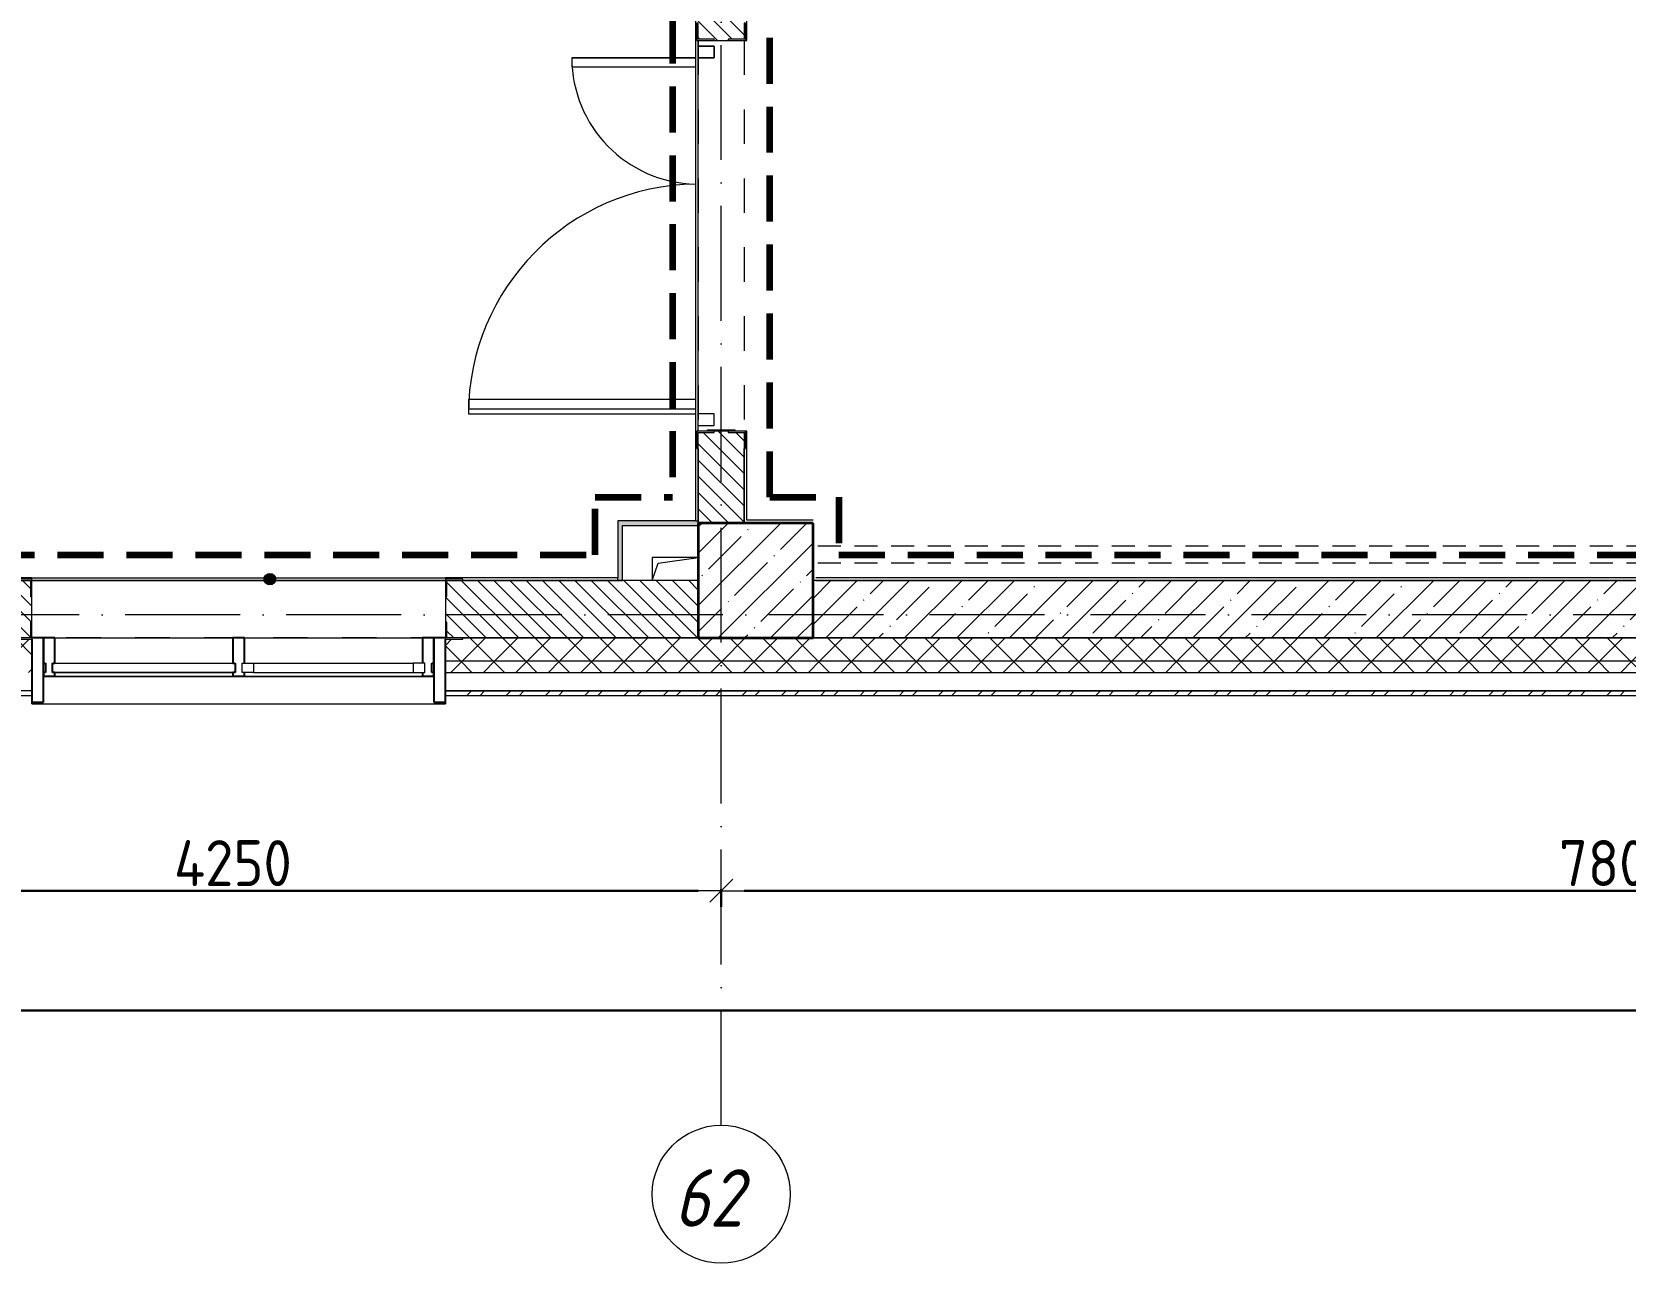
# Model space of a CAD drawing. Header units: millimetres. Extents: x -12989 to 629078, y -109036 to 555275.
# Drawn here: x 82630 to 89564, y -109036 to -103678 of the extents above; entities that cross this region are included whole.
import ezdxf

# ---------------------------------------------------------------- set-up
doc = ezdxf.new("R2010")
doc.units = ezdxf.units.MM
for name, pattern in [('200_ШТРИХ_ш1п0_6_', [160, 100, -60]), ('50_200_ШТРИХ_1Т_ш5_п1_п1_', [700, 500, -100, 0, -100]), ('Штрих короткий', [300, 150, -150]), ('Штриховая _2 мм - 1 мм_', [300, 200, -100])]:
    doc.linetypes.add(name, pattern=pattern)
for name, color, linetype, lineweight in [('4 -стяжа', 7, 'Continuous', 30), ('Двери', 7, 'Continuous', 9), ('Импосты витража', 7, 'Continuous', 9), ('Импосты витража-1', 7, 'Continuous', 25), ('Каркас_Импост', 7, 'Continuous', 13), ('Каркас_Импост-1', 7, 'Continuous', 9), ('Линии-1', 7, '200_ШТРИХ_ш1п0_6_', 9), ('Марки стен', 7, 'Continuous', 9), ('Несущие колонны', 7, 'Continuous', 9), ('Несущие колонны-1', 7, 'Continuous', 35), ('Обобщенные модели', 7, 'Continuous', 9), ('Общие ребра', 7, 'Continuous', 9), ('Окна', 7, 'Continuous', 9), ('Оси', 7, 'Continuous', 9), ('Оси-1', 7, 'Continuous', 20), ('Оси-2', 7, '50_200_ШТРИХ_1Т_ш5_п1_п1_', 9), ('Остекление-1', 7, 'Continuous', 9), ('Перемычка-1', 7, 'Штрих короткий', 9), ('Размеры', 7, 'Continuous', 15), ('Стены', 7, 'Continuous', 9), ('Стены-1', 7, 'Continuous', 13), ('Штриховка разреза-1', 7, 'Continuous', 9), ('Элементы узлов', 7, 'Continuous', 9)]:
    doc.layers.add(name, color=color, linetype=linetype, lineweight=lineweight)
doc.layers.add('СТ-1_1', color=7, linetype='Штриховая _2 мм - 1 мм_', lineweight=90, true_color=0x888888)
doc.layers.add('Штриховка разреза-3', color=7, linetype='Continuous', lineweight=9, true_color=0x0080ff)
doc.layers.get('4 -стяжа').off()
doc.styles.add('ISOCPEUR_I_1', font='isocpeui.ttf', dxfattribs={"width": 0.85, "height": 2.5})
doc.styles.add('СПДС', font='isocpeur.ttf', dxfattribs={"width": 0.9})
doc.dimstyles.new('Размера А3', dxfattribs={"dimtxt": 200, "dimasz": 100, "dimexe": 70, "dimexo": 100, "dimgap": 20, "dimtad": 1, "dimdec": 0, "dimrnd": 10, "dimzin": 0, "dimdsep": 46, "dimtxsty": 'СПДС', "dimblk": 'ARROWHEAD_6', "dimcen": 1, "dimclrd": 256, "dimclre": 256, "dimclrt": 256, "dimazin": 0, "dimtfac": 1, "dimtdec": 0, "dimtmove": 2, "dimatfit": 3, "dimfxl": 1, "dimtolj": 1, "dimtzin": 0, "dimarcsym": 0})
pattern_1 = [(135, (0, 0), (-35.35534, -35.35534), [])]
pattern_2 = [(45, (0, 0), (-70.71068, 70.71068), []), (135, (0, 0), (-70.71068, -70.71068), [])]

# ---------------------------------------------------------------- blocks, each defined once
blk = doc.blocks.new('Ось сетки - Круг_Ø6_00__ISO-2_5_0_9K_-16731441-АИ2_02_План отделки стен 2-го этажа _Часть 2_')
at = {"layer": 'Оси-1'}
blk.add_circle((0, 0), 3, dxfattribs=at)
blk = doc.blocks.new('ARROWHEAD_6')
at = {"color": 0, "linetype": 'Continuous'}
for p, q in [((0, 0), (-1, 0)), ((-0.5, -0.5), (0.5, 0.5))]:
    blk.add_line(p, q, dxfattribs=at)
blk = doc.blocks.new('*D738')
at = {"layer": 'Defpoints', "color": 0, "transparency": 16777216}
for p in [(81379.9, -107309.1), (85629.9, -107309.1), (85629.9, -107415.1)]:
    blk.add_point(p, dxfattribs=at)
at = {"layer": 'Размеры', "lineweight": -2, "transparency": 16777216}
for p, q in [((81379.9, -107409.1), (81379.9, -107485.1)), ((81479.9, -107415.1), (85529.9, -107415.1)), ((85629.9, -107409.1), (85629.9, -107485.1))]:
    blk.add_line(p, q, dxfattribs=at)
at = {"layer": 'Размеры', "lineweight": -2, "transparency": 16777216, "xscale": 100, "yscale": 100, "zscale": 100, "rotation": 180}
blk.add_blockref('ARROWHEAD_6', (81379.9, -107415.1), dxfattribs=at)
at = {"layer": 'Размеры', "lineweight": -2, "transparency": 16777216, "xscale": 100, "yscale": 100, "zscale": 100}
blk.add_blockref('ARROWHEAD_6', (85629.9, -107415.1), dxfattribs=at)
at = {"layer": 'Размеры', "transparency": 16777216, "insert": (83504.9, -107295.1), "char_height": 200, "width": 2.564, "attachment_point": 5, "style": 'СПДС'}
blk.add_mtext('\\A1;4250', dxfattribs=at)
blk = doc.blocks.new('*D739')
at = {"layer": 'Defpoints', "color": 0, "transparency": 16777216}
for p in [(85629.9, -107309.1), (93429.9, -107309.1), (93429.9, -107415.1)]:
    blk.add_point(p, dxfattribs=at)
at = {"layer": 'Размеры', "lineweight": -2, "transparency": 16777216}
for p, q in [((85629.9, -107409.1), (85629.9, -107485.1)), ((85729.9, -107415.1), (93329.9, -107415.1)), ((93429.9, -107409.1), (93429.9, -107485.1))]:
    blk.add_line(p, q, dxfattribs=at)
at = {"layer": 'Размеры', "lineweight": -2, "transparency": 16777216, "xscale": 100, "yscale": 100, "zscale": 100, "rotation": 180}
blk.add_blockref('ARROWHEAD_6', (85629.9, -107415.1), dxfattribs=at)
at = {"layer": 'Размеры', "lineweight": -2, "transparency": 16777216, "xscale": 100, "yscale": 100, "zscale": 100}
blk.add_blockref('ARROWHEAD_6', (93429.9, -107415.1), dxfattribs=at)
at = {"layer": 'Размеры', "transparency": 16777216, "insert": (89529.9, -107295.1), "char_height": 200, "width": 2.488, "attachment_point": 5, "style": 'СПДС'}
blk.add_mtext('\\A1;7800', dxfattribs=at)
blk = doc.blocks.new('*D740')
at = {"layer": 'Defpoints', "color": 0, "transparency": 16777216}
for p in [(-10070.1, -107830.3), (93429.9, -107830.3), (93429.9, -107936.4)]:
    blk.add_point(p, dxfattribs=at)
at = {"layer": 'Размеры', "lineweight": -2, "transparency": 16777216}
for p, q in [((-10070.1, -107930.3), (-10070.1, -108006.4)), ((-9970.1, -107936.4), (93329.9, -107936.4)), ((93429.9, -107930.3), (93429.9, -108006.4))]:
    blk.add_line(p, q, dxfattribs=at)
at = {"layer": 'Размеры', "lineweight": -2, "transparency": 16777216, "xscale": 100, "yscale": 100, "zscale": 100, "rotation": 180}
blk.add_blockref('ARROWHEAD_6', (-10070.1, -107936.4), dxfattribs=at)
at = {"layer": 'Размеры', "lineweight": -2, "transparency": 16777216, "xscale": 100, "yscale": 100, "zscale": 100}
blk.add_blockref('ARROWHEAD_6', (93429.9, -107936.4), dxfattribs=at)
at = {"layer": 'Размеры', "transparency": 16777216, "insert": (41679.9, -107816.4), "char_height": 200, "width": 3.544, "attachment_point": 5, "style": 'СПДС'}
blk.add_mtext('\\A1;103500', dxfattribs=at)
blk = doc.blocks.new('BSC_Колонна _Прямоугольная - 500х500-V20-АИ2_02_План отделки стен 2-го этажа _Часть 2_')
at = {"layer": 'Несущие колонны'}
h = blk.add_hatch(dxfattribs=at)
h.set_pattern_fill('FP_28', color=256, style=0, pattern_type=2)
h.set_pattern_definition([(45, (-95850, -150), (-114.04925, 114.04925), []), (45, (-95735.95, -150), (-114.04925, 114.04925), [201.613, -40.323, 3.353, -36.97])])
h.paths.add_polyline_path([(-250, -250), (250, -250), (250, 250), (-250, 250)], flags=0)
at = {"layer": 'Несущие колонны-1'}
for p, q in [((250, 250), (-250, 250)), ((-250, 250), (-250, -250)), ((250, -250), (250, 250)), ((-250, -250), (250, -250))]:
    blk.add_line(p, q, dxfattribs=at)
blk = doc.blocks.new('Проем_Дверь_Прямоугольный - 1800х2700h_оконные проемы-25805030-АИ2_02_План отделки стен 2-го этажа _Часть 2_')
at = {"layer": 'Перемычка-1'}
for p, q in [((900, 125), (-900, 125)), ((900, -125), (-900, -125))]:
    blk.add_line(p, q, dxfattribs=at)
blk = doc.blocks.new('Проем_Дверь_Прямоугольный - 1700х2400h_дверные проемы-28448549-АИ2_02_План отделки стен 2-го этажа _Часть 2_')
at = {"layer": 'Перемычка-1'}
for p, q in [((850, 100), (-850, 100)), ((850, -100), (-850, -100))]:
    blk.add_line(p, q, dxfattribs=at)
blk = doc.blocks.new('PNS_Панель прямоугольная2 - Нр_Стекло - 40мм-26243474-АИ2_02_План отделки стен 2-го этажа _Часть 2_')
at = {"layer": 'Каркас_Импост'}
for p, q in [((-397.5, 0), (-397.5, 40)), ((-397.5, 40), (-347.5, 40)), ((-347.5, 40), (-347.5, 0)), ((397.5, 40), (347.5, 40)), ((347.5, 40), (347.5, 0)), ((397.5, 0), (397.5, 40)), ((-347.5, 0), (-397.5, 0)), ((347.5, 0), (397.5, 0))]:
    blk.add_line(p, q, dxfattribs=at)
at = {"layer": 'Каркас_Импост-1'}
for p, q in [((-347.5, 40), (347.5, 40)), ((-347.5, 0), (347.5, 0))]:
    blk.add_line(p, q, dxfattribs=at)
blk = doc.blocks.new('Прямоугольный импост - Импост структурный с накладкой - 150мм-25647633-АИ2_02_План отделки стен 2-го этажа _Часть 2_')
at = {"layer": 'Импосты витража-1'}
for p, q in [((-25, 0), (-25, 17)), ((-25, 17), (25, 17)), ((-15, 0), (-25, 0)), ((-15, -40), (-15, 0)), ((25, 17), (25, 0)), ((-25, -150), (-25, -40)), ((-25, -40), (-15, -40)), ((25, -40), (25, -150)), ((25, -150), (-25, -150))]:
    blk.add_line(p, q, dxfattribs=at)
blk = doc.blocks.new('Прямоугольный импост - Импост структурный с накладкой - 150мм-25647642-АИ2_02_План отделки стен 2-го этажа _Часть 2_')
at = {"layer": 'Импосты витража'}
for p, q in [((42475, -100), (43250, -100)), ((42475, -267), (43250, -267))]:
    blk.add_line(p, q, dxfattribs=at)
blk = doc.blocks.new('Прямоугольный импост - Импост структурный с накладкой - 150мм-V150-АИ2_02_План отделки стен 2-го этажа _Часть 2_')
at = {"layer": 'Импосты витража-1'}
for p, q in [((-25, 0), (-25, 17)), ((-25, 17), (25, 17)), ((25, 0), (15, 0)), ((15, 0), (15, -40)), ((25, 17), (25, 0)), ((-25, -150), (-25, -40)), ((15, -40), (25, -40)), ((25, -40), (25, -150)), ((25, -150), (-25, -150))]:
    blk.add_line(p, q, dxfattribs=at)
blk = doc.blocks.new('PNS_Панель прямоугольная1 - Нр_Стекло - 40мм-25259299-АИ2_02_План отделки стен 2-го этажа _Часть 2_')
at = {"layer": 'Остекление-1'}
for p, q in [((-387.5, 40), (387.5, 40)), ((-397.5, 0), (397.5, 0)), ((387.5, 0), (-387.5, 0))]:
    blk.add_line(p, q, dxfattribs=at)
blk = doc.blocks.new('Прямоугольный импост - Импост структурный с накладкой - 150мм-25647644-АИ2_02_План отделки стен 2-го этажа _Часть 2_')
at = {"layer": 'Импосты витража-1'}
for p, q in [((-25, 0), (-25, 17)), ((-25, 17), (25, 17)), ((-15, 0), (-25, 0)), ((-15, -40), (-15, 0)), ((25, 0), (15, 0)), ((15, 0), (15, -40)), ((25, 17), (25, 0)), ((-25, -150), (-25, -40)), ((-25, -40), (-15, -40)), ((15, -40), (25, -40)), ((25, -40), (25, -150)), ((25, -150), (-25, -150))]:
    blk.add_line(p, q, dxfattribs=at)
blk = doc.blocks.new('Прямоугольный импост - Откос НВФ_50х280 мм-25993834-АИ2_02_План отделки стен 2-го этажа _Часть 2_')
at = {"layer": 'Импосты витража-1'}
for p, q in [((-50, 130), (0, 130)), ((-50, -150), (-50, 130)), ((0, 130), (0, -144)), ((0, -150), (-50, -150))]:
    blk.add_line(p, q, dxfattribs=at)
blk = doc.blocks.new('Прямоугольный импост - Откос НВФ_50х280 мм-25993838-АИ2_02_План отделки стен 2-го этажа _Часть 2_')
at = {"layer": 'Импосты витража-1'}
for p, q in [((0, 130), (-50, 130)), ((-50, 130), (-50, -150)), ((0, -144), (0, 130)), ((-50, -150), (0, -150))]:
    blk.add_line(p, q, dxfattribs=at)
blk = doc.blocks.new('Дверь_Витражная_СКБ_2Ст2 - ДВВ_ДАО_СОШ_Классы-26508392-АИ2_02_План отделки стен 2-го этажа _Часть 2_')
at = {"layer": 'Двери'}
for p, q in [((-775, 1035), (-775, 47)), ((775, 585), (775, 47))]:
    blk.add_line(p, q, dxfattribs=at)
for centre, radius, start, end in [((-775, 35), 1000, 0.68952, 90), ((775, 35), 550, 90, 178.74354)]:
    blk.add_arc(centre, radius, start, end, dxfattribs=at)
at = {"layer": 'Элементы узлов'}
for p, q in [((-713, 1035), (-753, 1035)), ((-753, 1035), (-753, 47)), ((-713, 47), (-713, 1035)), ((775, 585), (735, 585)), ((735, 585), (735, 47)), ((775, 47), (775, 585)), ((-825, 35), (-825, -35)), ((-825, 35), (-825, -35)), ((-775, -35), (-775, 35)), ((-775, -35), (-775, 35)), ((775, -35), (775, 35)), ((775, 35), (775, -35)), ((825, 35), (825, -35)), ((825, -35), (825, 35)), ((-825, -35), (-775, -35)), ((-825, -35), (-775, -35)), ((825, -35), (775, -35)), ((775, -35), (825, -35))]:
    blk.add_line(p, q, dxfattribs=at)
blk = doc.blocks.new('Фахверк_СКБ_Уголок - 250_2700-27497298-АИ2_02_План отделки стен 2-го этажа _Часть 2_')
at = {"layer": 'Обобщенные модели'}
for p, q in [((200, 181), (125, 181)), ((125, 181), (125, 106)), ((131, 106), (131, 175)), ((131, 175), (200, 175)), ((200, 175), (200, 181)), ((125, 106), (131, 106)), ((131, -6), (125, -6)), ((125, -6), (125, -81)), ((131, -75), (131, -6)), ((125, -81), (200, -81)), ((200, -75), (131, -75)), ((200, -81), (200, -75))]:
    blk.add_line(p, q, dxfattribs=at)
blk = doc.blocks.new('Фахверк_СКБ_Уголок - 200_3960-28268576-АИ2_02_План отделки стен 2-го этажа _Часть 2_')
at = {"layer": 'Обобщенные модели'}
for p, q in [((200, 156), (125, 156)), ((125, 156), (125, 81)), ((131, 81), (131, 150)), ((131, 150), (200, 150)), ((200, 150), (200, 156)), ((125, 81), (131, 81)), ((131, 19), (125, 19)), ((125, 19), (125, -56)), ((131, -50), (131, 19)), ((125, -56), (200, -56)), ((200, -50), (131, -50)), ((200, -56), (200, -50))]:
    blk.add_line(p, q, dxfattribs=at)
blk = doc.blocks.new('154_Стойка_СКБ_Уголок - СМ-2480_200-28346303-АИ2_02_План отделки стен 2-го этажа _Часть 2_')
at = {"layer": 'Обобщенные модели'}
for p, q in [((125, 156), (125, 81)), ((200, 156), (125, 156)), ((131, 81), (131, 150)), ((131, 150), (200, 150)), ((200, 150), (200, 156)), ((125, 81), (131, 81)), ((131, 19), (125, 19)), ((125, 19), (125, -56)), ((131, -50), (131, 19)), ((125, -56), (200, -56)), ((200, -50), (131, -50)), ((200, -56), (200, -50))]:
    blk.add_line(p, q, dxfattribs=at)
blk = doc.blocks.new('Стойка_Влож_Полоса боковая - Полоса-28213942-АИ2_02_План отделки стен 2-го этажа _Часть 2_')
at = {"layer": 'Обобщенные модели'}
for p, q in [((-5, 60), (0, 60)), ((-5, -60), (-5, 60)), ((0, 31), (0, -31)), ((0, -60), (-5, -60))]:
    blk.add_line(p, q, dxfattribs=at)
blk = doc.blocks.new('AR_Отверстие прямоугольное _в плите_ - AR_Отверстие прямоугольное _в плите_-V204-АИ2_02_План отделки стен 2-го этажа _Часть 2_')
at = {"layer": 'Обобщенные модели'}
for p, q in [((100, 50), (-100, 50)), ((-100, 50), (-100, -50)), ((-100, -50), (-75, 25)), ((-75, 25), (100, 50))]:
    blk.add_line(p, q, dxfattribs=at)
blk = doc.blocks.new('Отлив_СКБ - Отлив витража_120_НВФ-31885687-АИ2_02_План отделки стен 2-го этажа _Часть 2_')
at = {"layer": 'Окна'}
for p, q in [((1750, -2), (50, -2)), ((0, -120), (0, -113)), ((0, -120), (1800, -120)), ((1800, -113), (1800, -120))]:
    blk.add_line(p, q, dxfattribs=at)
blk = doc.blocks.new('0125-Р-ОО-Ш2-АР-о_23_10_2024_rvt-1-АИ2_02_План отделки стен 2-го этажа _Часть 2_')
at = {"layer": 'Штриховка разреза-1'}
h = blk.add_hatch(dxfattribs=at)
h.set_pattern_fill('FP_2', color=256, style=0, pattern_type=2)
h.set_pattern_definition(pattern_1)
h.paths.add_polyline_path([(95600, 400), (95800, 400), (95800, 794), (95731, 794), (95731, 800), (95669, 800), (95669, 794), (95600, 794), (95600, 725)], flags=0)
h.paths.add_polyline_path([(95731, 2500), (95731, 2506), (95800, 2506), (95800, 2900), (95600, 2900), (95600, 2506), (95669, 2506), (95669, 2500)], flags=0)
h = blk.add_hatch(dxfattribs=at)
h.set_pattern_fill('FP_2', color=256, style=0, pattern_type=2)
h.set_pattern_definition(pattern_1)
h.paths.add_polyline_path([(95600, -100), (95600, 150), (94506, 150), (94506, 81), (94500, 81), (94500, -31), (94506, -31), (94506, -100), (94746.2, -100)], flags=0)
h.paths.add_polyline_path([(92694, -100), (92694, -31), (92700, -31), (92700, 81), (92694, 81), (92694, 150), (91850, 150), (91850, -100), (92625, -100)], flags=0)
h = blk.add_hatch(dxfattribs=at)
h.set_pattern_fill('FP_1', color=256, style=0, pattern_type=2)
h.set_pattern_definition([(45, (0, 0), (-114.04925, 114.04925), []), (45, (114.05, 0), (-114.04925, 114.04925), [201.612, -40.322, 3.353, -36.97])])
h.paths.add_polyline_path([(103100, -100), (103100, 150), (96100, 150), (96100, -100), (102202.1, -100)], flags=0)
h = blk.add_hatch(dxfattribs=at)
h.set_pattern_fill('FP_81', color=256, style=0, pattern_type=2)
h.set_pattern_definition(pattern_2)
h.paths.add_polyline_path([(103134.1, -200), (103600, -200), (103600, -100), (94575, -100), (94575, -106), (94500, -106), (94500, -200), (102202.1, -200)], flags=0)
h.paths.add_polyline_path([(91850, -200), (92700, -200), (92700, -106), (92625, -106), (92625, -100), (84750, -100), (84750, -200), (91350, -200)], flags=0)
h.paths.add_polyline_path([(83562.3, -200), (83750, -200), (83750, -100), (82625, -100), (82625, -106), (82550, -106), (82550, -200), (83250, -200)], flags=0)
h.paths.add_polyline_path([(74750, -200), (74750, -100), (73425, -100), (73425, -106), (73350, -106), (73350, -200), (74242.4, -200)], flags=0)
h.paths.add_polyline_path([(71446.5, -200), (71550, -200), (71550, -106), (71475, -106), (71475, -100), (70425, -100), (70425, -106), (70350, -106), (70350, -200), (71200, -200)], flags=0)
h.paths.add_polyline_path([(67718.5, -200), (68549.7, -200), (68549.7, -106), (68475, -106), (68475, -100), (67425, -100), (67425, -106), (67350, -106), (67350, -200)], flags=0)
h.paths.add_polyline_path([(64700, -200), (65550, -200), (65550, -106), (65475, -106), (65475, -100), (64425, -100), (64425, -106), (64350, -106), (64350, -200), (64456.5, -200)], flags=0)
h.paths.add_polyline_path([(62550, -200), (62550, -106), (62475, -106), (62475, -100), (61425, -100), (61425, -106), (61350, -106), (61350, -200), (62126.6, -200)], flags=0)
h.paths.add_polyline_path([(56534.6, -200), (56550, -200), (56550, -106), (56475, -106), (56475, -100), (55425, -100), (55425, -106), (55350, -106), (55350, -200), (56200, -200)], flags=0)
h.paths.add_polyline_path([(53272.7, -200), (53550, -200), (53550, -106), (53475, -106), (53475, -100), (52425, -100), (52425, -106), (52350, -106), (52350, -200), (52806.7, -200)], flags=0)
h.paths.add_polyline_path([(50550, -200), (50550, -106), (50475, -106), (50475, -100), (49425, -100), (49425, -106), (49350, -106), (49350, -200), (50010.7, -200)], flags=0)
h.paths.add_polyline_path([(47475, -200), (47550, -200), (47550, -106), (47475, -106), (47475, -100), (46425, -100), (46425, -106), (46350, -106), (46350, -200), (47214.7, -200)], flags=0)
h.paths.add_polyline_path([(44550, -200), (44550, -106), (44475, -106), (44475, -100), (43425, -100), (43425, -106), (43350, -106), (43350, -200), (44418.8, -200)], flags=0)
h.paths.add_polyline_path([(40700, -200), (41550, -200), (41550, -106), (41475, -105.4), (41475, -100), (40150, -100), (40150, -200), (40690.8, -200)], flags=0)
h.paths.add_polyline_path([(38344, -200), (38350, -200), (38350, -106), (38275, -106), (38275, -100), (37150, -100), (37150, -200), (38275, -200)], flags=0)
h.paths.add_polyline_path([(35350, -200), (35350, -106), (35275, -106), (35275, -100), (34225, -100), (34225, -106), (34150, -106), (34150, -200), (35344, -200)], flags=0)
h.paths.add_polyline_path([(32275, -200), (32350, -200), (32350, -106), (32275, -106), (32275, -100), (31150, -100), (31150, -200), (31650, -200)], flags=0)
h.paths.add_polyline_path([(29350, -200), (29350, -106), (29275, -106), (29275, -100), (28150, -100), (28150, -200), (29344, -200)], flags=0)
h.paths.add_polyline_path([(25779, -200), (26350, -200), (26350, -106), (26275, -106), (26275, -100), (25225, -100), (25225, -106), (25150, -106), (25150, -200), (25313, -200)], flags=0)
h.paths.add_polyline_path([(22650, -200), (23350, -200), (23350, -106), (23275, -106), (23275, -100), (22150, -100), (22150, -200)], flags=0)
h.paths.add_polyline_path([(19255.1, -200), (20350, -200), (20350, -106), (20275, -106), (20275, -100), (19150, -100), (19150, -200)], flags=0)
h.paths.add_polyline_path([(16459.1, -200), (17350, -200), (17350, -106), (17275, -106), (17275, -100), (16225, -100), (16225, -106), (16150, -106), (16150, -200)], flags=0)
h.paths.add_polyline_path([(14595.1, -200), (15150, -200), (15150, -106), (15075, -106), (15075, -100), (9825, -100), (9825, -106), (9750, -106), (9750, -200), (13663.1, -200)], flags=0)
h.paths.add_polyline_path([(8150, -200), (8750, -200), (8750, -106), (8675, -106), (8675, -100), (-100, -100), (-100, -200), (8071.2, -200)], flags=0)
h = blk.add_hatch(dxfattribs=at)
h.set_pattern_fill('FP_81', color=256, style=0, pattern_type=2)
h.set_pattern_definition(pattern_2)
h.paths.add_polyline_path([(103600, -250), (103700, -250), (103700, -200), (94500, -200), (94500, -250), (103134.1, -250)], flags=0)
h.paths.add_polyline_path([(91950.2, -250), (92700, -250), (92700, -200), (84750, -200), (84750, -250), (91018.2, -250)], flags=0)
h.paths.add_polyline_path([(83562.3, -250), (83750, -250), (83750, -200), (82550, -200), (82550, -250), (82630.3, -250)], flags=0)
h.paths.add_polyline_path([(74242.4, -250), (74750, -250), (74750, -200), (73350, -200), (73350, -250), (73776.4, -250)], flags=0)
h.paths.add_polyline_path([(70350, -250), (71550, -250), (71550, -200), (70350, -200)], flags=0)
h.paths.add_polyline_path([(68549.7, -250), (68549.7, -200), (67350, -200), (67350, -250), (67718.5, -250)], flags=0)
h.paths.add_polyline_path([(64350, -250), (65550, -250), (65550, -200), (64350, -200)], flags=0)
h.paths.add_polyline_path([(62550, -250), (62550, -200), (61350, -200), (61350, -250), (62126.6, -250)], flags=0)
h.paths.add_polyline_path([(56550, -250), (56550, -200), (55350, -200), (55350, -250), (56534.6, -250)], flags=0)
h.paths.add_polyline_path([(53550, -250), (53550, -200), (52350, -200), (52350, -250), (53272.7, -250)], flags=0)
h.paths.add_polyline_path([(50550, -250), (50550, -200), (49350, -200), (49350, -250), (50010.7, -250)], flags=0)
h.paths.add_polyline_path([(47214.7, -250), (47550, -250), (47550, -200), (46350, -200), (46350, -250), (46748.7, -250)], flags=0)
h.paths.add_polyline_path([(43486.8, -250), (44550, -250), (44550, -200), (43350, -200), (43350, -250)], flags=0)
h.paths.add_polyline_path([(41550, -250), (41550, -200), (40150, -200), (40150, -250), (40690.8, -250)], flags=0)
h.paths.add_polyline_path([(37894.8, -250), (38350, -250), (38350, -200), (37150, -200), (37150, -250)], flags=0)
h.paths.add_polyline_path([(35098.9, -250), (35350, -250), (35350, -200), (34150, -200), (34150, -250), (34166.9, -250)], flags=0)
h.paths.add_polyline_path([(32302.9, -250), (32350, -250), (32350, -200), (31150, -200), (31150, -250), (31370.9, -250)], flags=0)
h.paths.add_polyline_path([(29040.9, -250), (29350, -250), (29350, -200), (28150, -200), (28150, -250), (28575, -250)], flags=0)
h.paths.add_polyline_path([(25313, -250), (26350, -250), (26350, -200), (25150, -200), (25150, -250)], flags=0)
h.paths.add_polyline_path([(22983, -250), (23350, -250), (23350, -200), (22150, -200), (22150, -250)], flags=0)
h.paths.add_polyline_path([(20350, -250), (20350, -200), (19150, -200), (19150, -250), (20187, -250)], flags=0)
h.paths.add_polyline_path([(17350, -250), (17350, -200), (16150, -200), (16150, -250), (16459.1, -250)], flags=0)
h.paths.add_polyline_path([(14595.1, -250), (15150, -250), (15150, -200), (9750, -200), (9750, -250), (13663.1, -250)], flags=0)
h.paths.add_polyline_path([(8537.2, -250), (8750, -250), (8750, -200), (-200, -200), (-200, -250), (8071.2, -250)], flags=0)
h = blk.add_hatch(dxfattribs=at)
h.set_pattern_fill('FP_80', color=256, style=0, pattern_type=2)
h.set_pattern_definition([(45, (0, 0), (-85.53659, 85.53659), []), (45, (57.02, 0), (-85.53659, 85.53659), [])])
h.paths.add_polyline_path([(103830, -350), (103830, -330), (94500, -330), (94500, -350), (103134.1, -350)], flags=0)
h.paths.add_polyline_path([(92416.2, -350), (92700, -350), (92700, -330), (84750, -330), (84750, -350), (91950.2, -350)], flags=0)
h.paths.add_polyline_path([(83562.3, -350), (83750, -350), (83750, -330), (82550, -330), (82550, -350), (82630.3, -350)], flags=0)
h.paths.add_polyline_path([(74235, -350), (74750, -350), (74750, -330), (74235, -330)], flags=0)
at = {"layer": 'Линии-1'}
for p, q in [((103100, 300), (96100, 300)), ((103100, 225), (96100, 225))]:
    blk.add_line(p, q, dxfattribs=at)
at = {"layer": 'Общие ребра'}
for p, q in [((94500, -200), (103600, -200)), ((94500, -250), (103600, -250))]:
    blk.add_line(p, q, dxfattribs=at)
at = {"layer": 'Стены'}
blk.add_line((92700, 150), (94500, 150), dxfattribs=at)
at = {"layer": 'Стены-1'}
for p, q in [((95669, 2500), (95731, 2500)), ((95600, 725), (95600, 400)), ((95800, 400), (95800, 725)), ((95600, 150), (94575, 150)), ((103100, 150), (96100, 150)), ((92700, -31), (92700, 81)), ((94500, 81), (94500, -31)), ((94500, -106), (94500, -330)), ((94575, -100), (95600, -100)), ((95600, -100), (94575, -100)), ((103100, -100), (96100, -100)), ((96100, -100), (103100, -100)), ((92700, -330), (84750, -330)), ((92700, -350), (92700, -330)), ((94500, -330), (103600, -330)), ((103830, -330), (94500, -330)), ((94500, -330), (94500, -350)), ((84750, -350), (92700, -350)), ((94500, -350), (103830, -350))]:
    blk.add_line(p, q, dxfattribs=at)
for name, p, rotation in [('Фахверк_СКБ_Уголок - 200_3960-28268576-АИ2_02_План отделки стен 2-го этажа _Часть 2_', (95750, 2375), 89.9999999999999), ('Проем_Дверь_Прямоугольный - 1700х2400h_дверные проемы-28448549-АИ2_02_План отделки стен 2-го этажа _Часть 2_', (95700, 1650), 89.9999999999999), ('Дверь_Витражная_СКБ_2Ст2 - ДВВ_ДАО_СОШ_Классы-26508392-АИ2_02_План отделки стен 2-го этажа _Часть 2_', (95635, 1650), 89.9999999999978), ('154_Стойка_СКБ_Уголок - СМ-2480_200-28346303-АИ2_02_План отделки стен 2-го этажа _Часть 2_', (95650, 925), 269.9999999999999), ('Стойка_Влож_Полоса боковая - Полоса-28213942-АИ2_02_План отделки стен 2-го этажа _Часть 2_', (95700, 800), 269.9999999999999), ('Фахверк_СКБ_Уголок - 250_2700-27497298-АИ2_02_План отделки стен 2-го этажа _Часть 2_', (92825, 75), 180), ('Прямоугольный импост - Откос НВФ_50х280 мм-25993838-АИ2_02_План отделки стен 2-го этажа _Часть 2_', (92700, -250), 180)]:
    blk.add_blockref(name, p, dxfattribs=dict(rotation=rotation))
for name, p in [('BSC_Колонна _Прямоугольная - 500х500-V20-АИ2_02_План отделки стен 2-го этажа _Часть 2_', (95850, 150)), ('AR_Отверстие прямоугольное _в плите_ - AR_Отверстие прямоугольное _в плите_-V204-АИ2_02_План отделки стен 2-го этажа _Часть 2_', (95500, 200)), ('Проем_Дверь_Прямоугольный - 1800х2700h_оконные проемы-25805030-АИ2_02_План отделки стен 2-го этажа _Часть 2_', (93600, 25)), ('Фахверк_СКБ_Уголок - 250_2700-27497298-АИ2_02_План отделки стен 2-го этажа _Часть 2_', (94375, -25)), ('Прямоугольный импост - Импост структурный с накладкой - 150мм-25647642-АИ2_02_План отделки стен 2-го этажа _Часть 2_', (50325, 0)), ('Прямоугольный импост - Импост структурный с накладкой - 150мм-25647642-АИ2_02_План отделки стен 2-го этажа _Часть 2_', (51150, 0)), ('Отлив_СКБ - Отлив витража_120_НВФ-31885687-АИ2_02_План отделки стен 2-го этажа _Часть 2_', (92700, -267)), ('PNS_Панель прямоугольная1 - Нр_Стекло - 40мм-25259299-АИ2_02_План отделки стен 2-го этажа _Часть 2_', (93187.5, -250)), ('PNS_Панель прямоугольная2 - Нр_Стекло - 40мм-26243474-АИ2_02_План отделки стен 2-го этажа _Часть 2_', (94012.5, -250))]:
    blk.add_blockref(name, p)
at = {"extrusion": (0, 0, -1), "rotation": 180}
for name, p in [('Прямоугольный импост - Импост структурный с накладкой - 150мм-25647644-АИ2_02_План отделки стен 2-го этажа _Часть 2_', (-92775, -250)), ('Прямоугольный импост - Импост структурный с накладкой - 150мм-25647633-АИ2_02_План отделки стен 2-го этажа _Часть 2_', (-93600, -250)), ('Прямоугольный импост - Импост структурный с накладкой - 150мм-V150-АИ2_02_План отделки стен 2-го этажа _Часть 2_', (-94425, -250)), ('Прямоугольный импост - Откос НВФ_50х280 мм-25993834-АИ2_02_План отделки стен 2-го этажа _Часть 2_', (-94500, -250))]:
    blk.add_blockref(name, p, dxfattribs=at)
blk = doc.blocks.new('2ч2эт')
at = {"layer": 'Марки стен'}
h = blk.add_hatch(color=256, dxfattribs=at)
edge = h.paths.add_edge_path(flags=0)
edge.add_arc((83665.9, -106059.3), 25, 0, 360)
at = {"layer": 'Штриховка разреза-3'}
for points in [[(85199.9, -106065.3), (85199.9, -105805.3), (85179.9, -105805.3), (85179.9, -106065.3)], [(85529.9, -105825.3), (85529.9, -105805.3), (85199.9, -105805.3), (85199.9, -105825.3)]]:
    blk.add_hatch(color=256, dxfattribs=at).paths.add_polyline_path(points, flags=0)
at = {"layer": 'Марки стен'}
blk.add_circle((83665.9, -106059.3), 25, dxfattribs=at)
at = {"layer": 'Общие ребра'}
for p, q in [((85517.9, -105805.3), (85529.9, -105805.3)), ((85179.9, -106065.3), (85179.9, -106053.3))]:
    blk.add_line(p, q, dxfattribs=at)
at = {"layer": 'СТ-1_1'}
for p, q in [((85417.9, -79615.3), (85417.9, -105703.3)), ((85841.9, -105703.3), (85841.9, -103427.3)), ((85081.9, -105953.3), (85081.9, -105703.3)), ((85081.9, -105703.3), (85417.9, -105703.3)), ((85841.9, -105703.3), (86141.9, -105703.3)), ((86141.9, -105703.3), (86141.9, -105953.3)), ((82141.9, -105953.3), (85081.9, -105953.3)), ((86141.9, -105953.3), (92917.9, -105953.3))]:
    blk.add_line(p, q, dxfattribs=at)
at = {"layer": 'Стены'}
for p, q in [((82629.9, -106053.3), (84429.9, -106053.3)), ((84429.9, -106065.3), (82629.9, -106065.3))]:
    blk.add_line(p, q, dxfattribs=at)
at = {"layer": 'Стены-1'}
for p, q in [((85517.9, -96415.3), (85517.9, -105805.3)), ((85741.9, -103715.3), (85741.9, -103327.3)), ((85529.9, -105415.3), (85529.9, -103715.3)), ((85735.9, -103715.3), (85741.9, -103715.3)), ((85741.9, -105415.3), (85735.9, -105415.3)), ((85741.9, -105803.3), (85741.9, -105415.3)), ((85529.9, -105815.3), (85529.9, -105490.3)), ((85729.9, -105490.3), (85729.9, -105815.3)), ((85517.9, -105805.3), (85179.9, -105805.3)), ((85179.9, -105805.3), (85179.9, -106053.3)), ((86029.9, -105803.3), (85741.9, -105803.3)), ((85199.9, -105825.3), (85529.9, -105825.3)), ((85199.9, -106065.3), (85199.9, -105825.3)), ((82629.9, -106053.3), (82041.9, -106053.3)), ((82629.9, -106059.3), (82629.9, -106053.3)), ((85179.9, -106053.3), (84429.9, -106053.3)), ((84429.9, -106053.3), (84429.9, -106059.3)), ((84504.9, -106065.3), (85199.9, -106065.3)), ((93017.9, -106053.3), (86041.9, -106053.3)), ((86041.9, -106065.3), (93017.9, -106065.3))]:
    blk.add_line(p, q, dxfattribs=at)
blk.add_blockref('0125-Р-ОО-Ш2-АР-о_23_10_2024_rvt-1-АИ2_02_План отделки стен 2-го этажа _Часть 2_', (-10070.1, -106215.3))
blk = doc.blocks.new('ось2эт')
at = {"layer": 'Оси-2'}
for p, q in [((85629.9, -108435.9), (85629.9, -54635.1)), ((96138.3, -106215.3), (-12388.8, -106215.3))]:
    blk.add_line(p, q, dxfattribs=at)
at = {"layer": 'Оси-1', "xscale": 99.99999999999993, "yscale": 99.99999999999993, "zscale": 99.99999999999993}
blk.add_blockref('Ось сетки - Круг_Ø6_00__ISO-2_5_0_9K_-16731441-АИ2_02_План отделки стен 2-го этажа _Часть 2_', (85629.9, -108735.9), dxfattribs=at)
at = {"layer": 'Оси', "insert": (85425, -108627.2), "char_height": 250, "width": 404.05, "attachment_point": 1, "style": 'ISOCPEUR_I_1'}
blk.add_mtext('62', dxfattribs=at)
at = {"layer": 'Размеры'}
for base, p1, p2, picture, middle in [((85629.9, -107415.1), (81379.9, -107309.1), (85629.9, -107309.1), '*D738', (83504.9, -107295.1)), ((93429.9, -107415.1), (85629.9, -107309.1), (93429.9, -107309.1), '*D739', (89529.9, -107295.1)), ((93429.9, -107936.4), (-10070.1, -107830.3), (93429.9, -107830.3), '*D740', (41679.9, -107816.4))]:
    dim = blk.add_linear_dim(base=base, p1=p1, p2=p2, dimstyle='Размера А3', dxfattribs=at)
    dim.commit()
    dim.dimension.update_dxf_attribs({"geometry": picture, "text_midpoint": middle})

msp = doc.modelspace()

# ---------------------------------------------------------------- block references
at = {"layer": '4 -стяжа'}
for name in ['ось2эт', '2ч2эт']:
    msp.add_blockref(name, (0, 0), dxfattribs=at)

doc.saveas('drawing.dxf')
